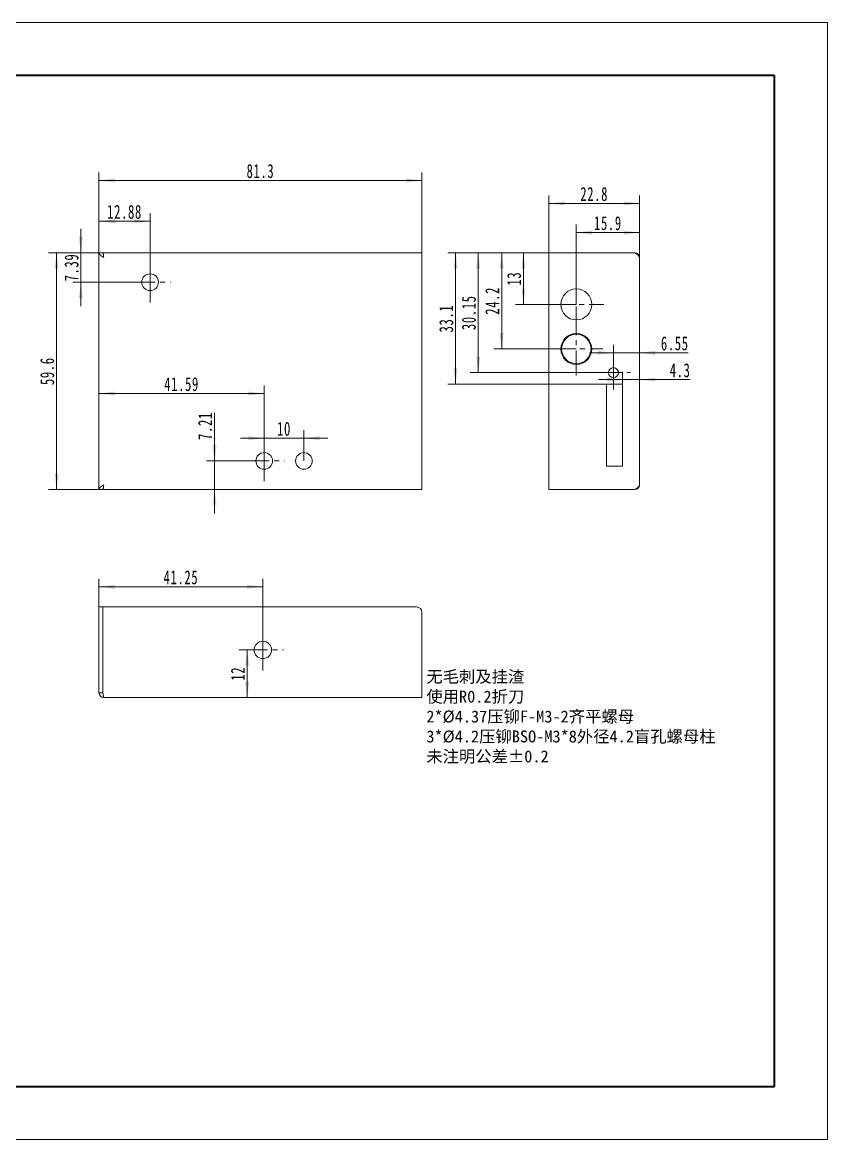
# Model space of a CAD drawing. Header units: millimetres. Extents: x 9574 to 16287, y 1787 to 2670.
# Drawn here: x 9769.4 to 9972.1, y 2386.3 to 2667.5 of the extents above; entities that cross this region are included whole.
import ezdxf

# ---------------------------------------------------------------- set-up
doc = ezdxf.new("R2010")
doc.units = ezdxf.units.MM
doc.header["$LTSCALE"] = 0.5
doc.linetypes.add('CENTERX2', pattern=[20.32, 12.7, -2.54, 2.54, -2.54])
doc.layers.get('0').update_dxf_attribs({"lineweight": 18})
for name, color, linetype, lineweight in [('中心线层', 1, 'CENTERX2', 15), ('尺寸线层', 3, 'Continuous', 18), ('粗实线层', 7, 'Continuous', 35), ('细实线层', 7, 'Continuous', 18)]:
    doc.layers.add(name, color=color, linetype=linetype, lineweight=lineweight)
doc.styles.get("Standard").update_dxf_attribs({"font": ''})
doc.styles.add('标准', font='', dxfattribs={"width": 0.667})
doc.styles.get('Standard').set_extended_font_data('宋体')
doc.styles.get('标准').set_extended_font_data('宋体')
doc.dimstyles.new('标准', dxfattribs={"dimtxt": 3.5, "dimasz": 4, "dimexe": 2, "dimexo": 0, "dimtad": 1, "dimdsep": 46, "dimtxsty": '标准', "dimblk": '_CAXARROW', "dimcen": 0, "dimdle": 6, "dimclrd": 1, "dimclre": 1, "dimclrt": 3, "dimazin": 2, "dimtfac": 0.707107, "dimtdec": 3, "dimtmove": 2, "dimatfit": 3, "dimfxl": 1, "dimfrac": 2, "dimtolj": 1, "dimarcsym": 1})

# ---------------------------------------------------------------- blocks, each defined once
blk = doc.blocks.new('$CAXA_FRAME_13B17AC1$')
at = {"layer": '粗实线层'}
for p, q in [((138.5, 95), (-138.5, 95)), ((138.5, -95), (138.5, 95)), ((-138.5, -95), (138.5, -95))]:
    blk.add_line(p, q, dxfattribs=at)
at = {"layer": '细实线层'}
for p, q in [((148.5, 105), (-148.5, 105)), ((148.5, -105), (148.5, 105)), ((-148.5, -105), (148.5, -105))]:
    blk.add_line(p, q, dxfattribs=at)
blk = doc.blocks.new('*X19')
at = {"layer": '尺寸线层', "transparency": 16777216}
for points in [[(9788.65, 2627.71), (9792.65, 2628.21), (9792.65, 2627.21)], [(9869.95, 2627.71), (9865.95, 2628.21), (9865.95, 2627.21)]]:
    blk.add_hatch(color=1, dxfattribs=at).paths.add_polyline_path(points, flags=0)
at = {"layer": '尺寸线层', "color": 1, "transparency": 16777216}
for p, q in [((9788.65, 2609.49), (9788.65, 2629.71)), ((9869.95, 2609.49), (9869.95, 2629.71)), ((9788.65, 2627.71), (9869.95, 2627.71))]:
    blk.add_line(p, q, dxfattribs=at)
at = {"layer": '尺寸线层', "color": 3, "transparency": 16777216, "insert": (9829.3, 2630.06), "char_height": 3.5, "width": 13.5764, "attachment_point": 5, "line_spacing_factor": 1.15057, "style": '标准'}
blk.add_mtext('\\T1.1;81.3', dxfattribs=at)
blk = doc.blocks.new('_CAXARROW')
blk.add_hatch(color=3).paths.add_polyline_path([(0, 0), (-1, 0.125), (-1, -0.125)], flags=0)
blk = doc.blocks.new('*X20')
at = {"layer": '尺寸线层', "transparency": 16777216}
for points in [[(9788.65, 2617.44), (9792.65, 2617.94), (9792.65, 2616.94)], [(9801.53, 2617.44), (9797.53, 2617.94), (9797.53, 2616.94)]]:
    blk.add_hatch(color=1, dxfattribs=at).paths.add_polyline_path(points, flags=0)
at = {"layer": '尺寸线层', "color": 1, "transparency": 16777216}
for p, q in [((9788.65, 2609.49), (9788.65, 2619.44)), ((9801.53, 2602.1), (9801.53, 2619.44)), ((9788.65, 2617.44), (9801.53, 2617.44))]:
    blk.add_line(p, q, dxfattribs=at)
at = {"layer": '尺寸线层', "color": 3, "transparency": 16777216, "insert": (9795.09, 2619.79), "char_height": 3.5, "width": 16.7876, "attachment_point": 5, "line_spacing_factor": 1.15057, "style": '标准'}
blk.add_mtext('\\T1.1;12.88', dxfattribs=at)
blk = doc.blocks.new('*X21')
at = {"layer": '尺寸线层', "transparency": 16777216}
for points in [[(9784.1, 2609.49), (9784.6, 2613.49), (9783.6, 2613.49)], [(9784.1, 2602.1), (9784.6, 2598.1), (9783.6, 2598.1)]]:
    blk.add_hatch(color=1, dxfattribs=at).paths.add_polyline_path(points, flags=0)
at = {"layer": '尺寸线层', "color": 1, "transparency": 16777216}
for p, q in [((9784.1, 2615.49), (9784.1, 2596.1)), ((9789.65, 2609.49), (9782.1, 2609.49)), ((9801.53, 2602.1), (9782.1, 2602.1))]:
    blk.add_line(p, q, dxfattribs=at)
at = {"layer": '尺寸线层', "color": 3, "transparency": 16777216, "insert": (9781.76, 2605.79), "char_height": 3.5, "width": 13.4986, "attachment_point": 5, "rotation": 90, "line_spacing_factor": 1.15057, "style": '标准'}
blk.add_mtext('\\T1.1;7.39', dxfattribs=at)
blk = doc.blocks.new('*X22')
at = {"layer": '尺寸线层', "transparency": 16777216}
for points in [[(9777.98, 2609.49), (9778.48, 2605.49), (9777.48, 2605.49)], [(9777.98, 2549.89), (9778.48, 2553.89), (9777.48, 2553.89)]]:
    blk.add_hatch(color=1, dxfattribs=at).paths.add_polyline_path(points, flags=0)
at = {"layer": '尺寸线层', "color": 1, "transparency": 16777216}
for p, q in [((9789.65, 2609.49), (9775.98, 2609.49)), ((9777.98, 2609.49), (9777.98, 2549.89)), ((9789.65, 2549.89), (9775.98, 2549.89))]:
    blk.add_line(p, q, dxfattribs=at)
at = {"layer": '尺寸线层', "color": 3, "transparency": 16777216, "insert": (9775.64, 2579.69), "char_height": 3.5, "width": 13.5245, "attachment_point": 5, "rotation": 90, "line_spacing_factor": 1.15057, "style": '标准'}
blk.add_mtext('\\T1.1;59.6', dxfattribs=at)
blk = doc.blocks.new('*X23')
at = {"layer": '尺寸线层', "transparency": 16777216}
for points in [[(9817.75, 2557.1), (9817.25, 2561.1), (9818.25, 2561.1)], [(9817.75, 2549.89), (9817.25, 2545.89), (9818.25, 2545.89)]]:
    blk.add_hatch(color=1, dxfattribs=at).paths.add_polyline_path(points, flags=0)
at = {"layer": '尺寸线层', "color": 1, "transparency": 16777216}
for p, q in [((9817.75, 2543.89), (9817.75, 2569.19)), ((9830.24, 2557.1), (9815.75, 2557.1)), ((9825.96, 2549.89), (9815.75, 2549.89))]:
    blk.add_line(p, q, dxfattribs=at)
at = {"layer": '尺寸线层', "color": 3, "transparency": 16777216, "insert": (9815.4, 2565.9), "char_height": 3.5, "width": 13.1873, "attachment_point": 5, "rotation": 90, "line_spacing_factor": 1.15057, "style": '标准'}
blk.add_mtext('\\T1.1;7.21', dxfattribs=at)
blk = doc.blocks.new('*X24')
at = {"layer": '尺寸线层', "transparency": 16777216}
for points in [[(9788.65, 2574.08), (9792.65, 2574.58), (9792.65, 2573.58)], [(9830.24, 2574.08), (9826.24, 2574.58), (9826.24, 2573.58)]]:
    blk.add_hatch(color=1, dxfattribs=at).paths.add_polyline_path(points, flags=0)
at = {"layer": '尺寸线层', "color": 1, "transparency": 16777216}
for p, q in [((9788.65, 2561.36), (9788.65, 2576.08)), ((9788.65, 2574.08), (9830.24, 2574.08)), ((9830.24, 2557.1), (9830.24, 2576.08))]:
    blk.add_line(p, q, dxfattribs=at)
at = {"layer": '尺寸线层', "color": 3, "transparency": 16777216, "insert": (9809.45, 2576.43), "char_height": 3.5, "width": 17.3324, "attachment_point": 5, "line_spacing_factor": 1.15057, "style": '标准'}
blk.add_mtext('\\T1.1;41.59', dxfattribs=at)
blk = doc.blocks.new('*X25')
at = {"layer": '尺寸线层', "transparency": 16777216}
for points in [[(9908.82, 2614.58), (9912.82, 2614.08), (9912.82, 2615.08)], [(9924.72, 2614.58), (9920.72, 2614.08), (9920.72, 2615.08)]]:
    blk.add_hatch(color=1, dxfattribs=at).paths.add_polyline_path(points, flags=0)
at = {"layer": '尺寸线层', "color": 1, "transparency": 16777216}
for p, q in [((9908.82, 2596.49), (9908.82, 2616.58)), ((9924.72, 2608.29), (9924.72, 2616.58)), ((9924.72, 2614.58), (9908.82, 2614.58))]:
    blk.add_line(p, q, dxfattribs=at)
at = {"layer": '尺寸线层', "color": 3, "transparency": 16777216, "insert": (9916.77, 2616.93), "char_height": 3.5, "width": 13.1614, "attachment_point": 5, "line_spacing_factor": 1.15057, "style": '标准'}
blk.add_mtext('\\T1.1;15.9', dxfattribs=at)
blk = doc.blocks.new('*X26')
at = {"layer": '尺寸线层', "transparency": 16777216}
for points in [[(9895.5, 2609.49), (9896, 2605.49), (9895, 2605.49)], [(9895.5, 2596.49), (9896, 2600.49), (9895, 2600.49)]]:
    blk.add_hatch(color=1, dxfattribs=at).paths.add_polyline_path(points, flags=0)
at = {"layer": '尺寸线层', "color": 1, "transparency": 16777216}
for p, q in [((9901.92, 2609.49), (9893.5, 2609.49)), ((9895.5, 2609.49), (9895.5, 2596.49)), ((9908.82, 2596.49), (9893.5, 2596.49))]:
    blk.add_line(p, q, dxfattribs=at)
at = {"layer": '尺寸线层', "color": 3, "transparency": 16777216, "insert": (9893.16, 2602.99), "char_height": 3.5, "width": 7, "attachment_point": 5, "rotation": 90, "line_spacing_factor": 1.15057, "style": '标准'}
blk.add_mtext('\\T1.1;13', dxfattribs=at)
blk = doc.blocks.new('*X27')
at = {"layer": '尺寸线层', "transparency": 16777216}
for points in [[(9890.03, 2609.49), (9890.53, 2605.49), (9889.53, 2605.49)], [(9890.03, 2585.29), (9890.53, 2589.29), (9889.53, 2589.29)]]:
    blk.add_hatch(color=1, dxfattribs=at).paths.add_polyline_path(points, flags=0)
at = {"layer": '尺寸线层', "color": 1, "transparency": 16777216}
for p, q in [((9901.92, 2609.49), (9888.03, 2609.49)), ((9890.03, 2609.49), (9890.03, 2585.29)), ((9908.82, 2585.29), (9888.03, 2585.29))]:
    blk.add_line(p, q, dxfattribs=at)
at = {"layer": '尺寸线层', "color": 3, "transparency": 16777216, "insert": (9887.69, 2597.39), "char_height": 3.5, "width": 13.5245, "attachment_point": 5, "rotation": 90, "line_spacing_factor": 1.15057, "style": '标准'}
blk.add_mtext('\\T1.1;24.2', dxfattribs=at)
blk = doc.blocks.new('*X28')
at = {"layer": '尺寸线层', "transparency": 16777216}
for points in [[(9884.13, 2609.49), (9884.63, 2605.49), (9883.63, 2605.49)], [(9884.13, 2579.34), (9884.63, 2583.34), (9883.63, 2583.34)]]:
    blk.add_hatch(color=1, dxfattribs=at).paths.add_polyline_path(points, flags=0)
at = {"layer": '尺寸线层', "color": 1, "transparency": 16777216}
for p, q in [((9901.92, 2609.49), (9882.13, 2609.49)), ((9884.13, 2609.49), (9884.13, 2579.34)), ((9918.17, 2579.34), (9882.13, 2579.34))]:
    blk.add_line(p, q, dxfattribs=at)
at = {"layer": '尺寸线层', "color": 3, "transparency": 16777216, "insert": (9881.78, 2594.41), "char_height": 3.5, "width": 17.1249, "attachment_point": 5, "rotation": 90, "line_spacing_factor": 1.15057, "style": '标准'}
blk.add_mtext('\\T1.1;30.15', dxfattribs=at)
blk = doc.blocks.new('*X29')
at = {"layer": '尺寸线层', "transparency": 16777216}
for points in [[(9878.44, 2609.49), (9878.94, 2605.49), (9877.94, 2605.49)], [(9878.44, 2576.39), (9878.94, 2580.39), (9877.94, 2580.39)]]:
    blk.add_hatch(color=1, dxfattribs=at).paths.add_polyline_path(points, flags=0)
at = {"layer": '尺寸线层', "color": 1, "transparency": 16777216}
for p, q in [((9901.92, 2609.49), (9876.44, 2609.49)), ((9878.44, 2609.49), (9878.44, 2576.39)), ((9916.42, 2576.39), (9876.44, 2576.39))]:
    blk.add_line(p, q, dxfattribs=at)
at = {"layer": '尺寸线层', "color": 3, "transparency": 16777216, "insert": (9876.09, 2592.94), "char_height": 3.5, "width": 13.2133, "attachment_point": 5, "rotation": 90, "line_spacing_factor": 1.15057, "style": '标准'}
blk.add_mtext('\\T1.1;33.1', dxfattribs=at)
blk = doc.blocks.new('*X30')
at = {"layer": '尺寸线层', "transparency": 16777216}
for points in [[(9918.17, 2584.33), (9914.17, 2583.83), (9914.17, 2584.83)], [(9924.72, 2584.33), (9928.72, 2583.83), (9928.72, 2584.83)]]:
    blk.add_hatch(color=1, dxfattribs=at).paths.add_polyline_path(points, flags=0)
at = {"layer": '尺寸线层', "color": 1, "transparency": 16777216}
for p, q in [((9918.17, 2579.34), (9918.17, 2586.33)), ((9924.72, 2580.04), (9924.72, 2586.33)), ((9937, 2584.33), (9912.17, 2584.33))]:
    blk.add_line(p, q, dxfattribs=at)
at = {"layer": '尺寸线层', "color": 3, "transparency": 16777216, "insert": (9933.61, 2586.68), "char_height": 3.5, "width": 13.5505, "attachment_point": 5, "line_spacing_factor": 1.15057, "style": '标准'}
blk.add_mtext('\\T1.1;6.55', dxfattribs=at)
blk = doc.blocks.new('*X31')
at = {"layer": '尺寸线层', "transparency": 16777216}
for points in [[(9920.42, 2577.57), (9916.42, 2577.07), (9916.42, 2578.07)], [(9924.72, 2577.57), (9928.72, 2577.07), (9928.72, 2578.07)]]:
    blk.add_hatch(color=1, dxfattribs=at).paths.add_polyline_path(points, flags=0)
at = {"layer": '尺寸线层', "color": 1, "transparency": 16777216}
for p, q in [((9920.42, 2576.39), (9920.42, 2579.57)), ((9924.72, 2576.39), (9924.72, 2579.57)), ((9937.44, 2577.57), (9914.42, 2577.57))]:
    blk.add_line(p, q, dxfattribs=at)
at = {"layer": '尺寸线层', "color": 3, "transparency": 16777216, "insert": (9934.95, 2579.91), "char_height": 3.5, "width": 9.9761, "attachment_point": 5, "line_spacing_factor": 1.15057, "style": '标准'}
blk.add_mtext('\\T1.1;4.3', dxfattribs=at)
blk = doc.blocks.new('*X32')
at = {"layer": '尺寸线层', "transparency": 16777216}
for points in [[(9825.96, 2509.55), (9825.46, 2505.55), (9826.46, 2505.55)], [(9825.96, 2497.55), (9825.46, 2501.55), (9826.46, 2501.55)]]:
    blk.add_hatch(color=1, dxfattribs=at).paths.add_polyline_path(points, flags=0)
at = {"layer": '尺寸线层', "color": 1, "transparency": 16777216}
for p, q in [((9829.9, 2509.55), (9823.96, 2509.55)), ((9825.96, 2497.55), (9825.96, 2509.55)), ((9831.27, 2497.55), (9823.96, 2497.55))]:
    blk.add_line(p, q, dxfattribs=at)
at = {"layer": '尺寸线层', "color": 3, "transparency": 16777216, "insert": (9823.61, 2503.55), "char_height": 3.5, "width": 7, "attachment_point": 5, "rotation": 90, "line_spacing_factor": 1.15057, "style": '标准'}
blk.add_mtext('\\T1.1;12', dxfattribs=at)
blk = doc.blocks.new('*X33')
at = {"layer": '尺寸线层', "transparency": 16777216}
for points in [[(9788.65, 2525.45), (9792.65, 2525.95), (9792.65, 2524.95)], [(9829.9, 2525.45), (9825.9, 2525.95), (9825.9, 2524.95)]]:
    blk.add_hatch(color=1, dxfattribs=at).paths.add_polyline_path(points, flags=0)
at = {"layer": '尺寸线层', "color": 1, "transparency": 16777216}
for p, q in [((9788.65, 2520.35), (9788.65, 2527.45)), ((9829.9, 2509.55), (9829.9, 2527.45)), ((9788.65, 2525.45), (9829.9, 2525.45))]:
    blk.add_line(p, q, dxfattribs=at)
at = {"layer": '尺寸线层', "color": 3, "transparency": 16777216, "insert": (9809.28, 2527.79), "char_height": 3.5, "width": 17.2805, "attachment_point": 5, "line_spacing_factor": 1.15057, "style": '标准'}
blk.add_mtext('\\T1.1;41.25', dxfattribs=at)
blk = doc.blocks.new('*X60')
at = {"layer": '尺寸线层', "transparency": 16777216}
for points in [[(9901.92, 2621.92), (9905.92, 2622.42), (9905.92, 2621.42)], [(9924.72, 2621.92), (9920.72, 2622.42), (9920.72, 2621.42)]]:
    blk.add_hatch(color=1, dxfattribs=at).paths.add_polyline_path(points, flags=0)
at = {"layer": '尺寸线层', "color": 1, "transparency": 16777216}
for p, q in [((9901.92, 2609.49), (9901.92, 2623.92)), ((9901.92, 2621.92), (9924.72, 2621.92)), ((9924.72, 2608.29), (9924.72, 2623.92))]:
    blk.add_line(p, q, dxfattribs=at)
at = {"layer": '尺寸线层', "color": 3, "transparency": 16777216, "insert": (9913.32, 2624.27), "char_height": 3.5, "width": 13.5505, "attachment_point": 5, "line_spacing_factor": 1.15057, "style": '标准'}
blk.add_mtext('\\T1.1;22.8', dxfattribs=at)
blk = doc.blocks.new('*X68')
at = {"layer": '尺寸线层', "transparency": 16777216}
for points in [[(9830.24, 2562.82), (9826.24, 2563.32), (9826.24, 2562.32)], [(9840.24, 2562.82), (9844.24, 2563.32), (9844.24, 2562.32)]]:
    blk.add_hatch(color=1, dxfattribs=at).paths.add_polyline_path(points, flags=0)
at = {"layer": '尺寸线层', "color": 1, "transparency": 16777216}
for p, q in [((9824.24, 2562.82), (9846.24, 2562.82)), ((9830.24, 2557.1), (9830.24, 2564.82)), ((9840.24, 2557.1), (9840.24, 2564.82))]:
    blk.add_line(p, q, dxfattribs=at)
at = {"layer": '尺寸线层', "color": 3, "transparency": 16777216, "insert": (9835.24, 2565.17), "char_height": 3.5, "width": 7, "attachment_point": 5, "line_spacing_factor": 1.15057, "style": '标准'}
blk.add_mtext('\\T1.1;10', dxfattribs=at)

msp = doc.modelspace()

# ---------------------------------------------------------------- linework, layer by layer
at = {"color": 3, "linetype": 'Continuous', "lineweight": 15}
for p, q in [((9788.655, 2549.889), (9788.655, 2609.489)), ((9869.955, 2609.489), (9789.655, 2609.489)), ((9789.855, 2608.289), (9789.831, 2608.511)), ((9869.955, 2549.889), (9869.955, 2609.489)), ((9901.922, 2609.489), (9901.922, 2549.889)), ((9901.922, 2609.489), (9923.522, 2609.489)), ((9924.722, 2608.289), (9924.722, 2551.089)), ((9908.722, 2589.188), (9908.722, 2588.988)), ((9908.922, 2588.988), (9908.922, 2589.188)), ((9908.722, 2581.591), (9908.722, 2581.391)), ((9908.922, 2581.391), (9908.922, 2581.591)), ((9916.422, 2576.389), (9920.422, 2576.389)), ((9916.422, 2555.789), (9916.422, 2576.389)), ((9920.422, 2576.389), (9920.422, 2555.789)), ((9920.422, 2555.789), (9916.422, 2555.789)), ((9789.855, 2551.089), (9789.831, 2550.868)), ((9789.655, 2549.889), (9869.955, 2549.889)), ((9923.522, 2549.889), (9901.922, 2549.889)), ((9788.655, 2520.347), (9788.655, 2498.747)), ((9789.655, 2498.747), (9789.655, 2520.347)), ((9868.605, 2520.347), (9789.655, 2520.347)), ((9869.955, 2497.547), (9869.955, 2518.997)), ((9789.678, 2498.525), (9789.655, 2498.747)), ((9869.955, 2497.547), (9789.855, 2497.547))]:
    msp.add_line(p, q, dxfattribs=at)
at = {"color": 7, "linetype": 'Continuous', "lineweight": 15}
for p, q in [((9788.655, 2609.489), (9789.655, 2609.489)), ((9788.655, 2549.889), (9789.655, 2549.889)), ((9788.655, 2520.347), (9789.655, 2520.347)), ((9788.655, 2498.747), (9789.655, 2498.747))]:
    msp.add_line(p, q, dxfattribs=at)
at = {"color": 3, "linetype": 'Continuous', "lineweight": 15}
for centre, radius in [((9801.535, 2602.099), 2.1), ((9908.822, 2596.489), 3.9), ((9918.172, 2579.339), 1.25), ((9830.245, 2557.099), 2.1), ((9840.245, 2557.099), 2.1), ((9829.905, 2509.547), 2.19)]:
    msp.add_circle(centre, radius, dxfattribs=at)
for centre, radius, start, end in [((9923.522, 2608.289), 1.2, 0, 90), ((9908.822, 2585.289), 3.9, 91.46928, 268.53072), ((9908.822, 2585.289), 3.7, 91.54872, 268.45128), ((9908.822, 2585.289), 3.9, 271.46928, 88.53072), ((9908.822, 2585.289), 3.7, 271.54872, 88.45128), ((9923.522, 2551.089), 1.2, 270, 360), ((9868.605, 2518.997), 1.35, 0, 90), ((9789.855, 2498.747), 1.2, 180, 270)]:
    msp.add_arc(centre, radius, start, end, dxfattribs=at)
for points, knots in [([(9788.655, 2609.489), (9788.655, 2609.445), (9788.668, 2609.354), (9788.723, 2609.22), (9788.811, 2609.088), (9788.977, 2608.905), (9789.249, 2608.685), (9789.49, 2608.524), (9789.62, 2608.44)], [0, 0, 0, 0, 0.1324784, 0.2738579, 0.4306788, 0.6061848, 1.0129774, 1.477227, 1.477227, 1.477227, 1.477227]), ([(9789.831, 2608.511), (9789.817, 2608.64), (9789.797, 2608.826), (9789.767, 2609.06), (9789.745, 2609.204), (9789.724, 2609.321), (9789.702, 2609.409), (9789.685, 2609.462), (9789.664, 2609.489), (9789.655, 2609.489)], [0, 0, 0, 0, 0.3899939, 0.560645, 0.7082518, 0.8285778, 0.9184698, 0.9761662, 1.0046355, 1.0046355, 1.0046355, 1.0046355]), ([(9923.522, 2609.489), (9923.676, 2609.391), (9923.968, 2609.205), (9924.305, 2608.957), (9924.517, 2608.749), (9924.632, 2608.599), (9924.704, 2608.446), (9924.722, 2608.34), (9924.722, 2608.289)], [0, 0, 0, 0, 0.5489215, 1.0407608, 1.252519, 1.43919, 1.604118, 1.7559952, 1.7559952, 1.7559952, 1.7559952]), ([(9789.62, 2550.939), (9789.49, 2550.855), (9789.249, 2550.693), (9788.977, 2550.473), (9788.811, 2550.29), (9788.723, 2550.159), (9788.668, 2550.025), (9788.655, 2549.934), (9788.655, 2549.889)], [0, 0, 0, 0, 0.4642495, 0.8710421, 1.0465482, 1.203369, 1.3447486, 1.477227, 1.477227, 1.477227, 1.477227]), ([(9789.831, 2550.868), (9789.817, 2550.739), (9789.797, 2550.553), (9789.767, 2550.319), (9789.745, 2550.175), (9789.724, 2550.058), (9789.702, 2549.97), (9789.685, 2549.917), (9789.664, 2549.889), (9789.655, 2549.889)], [0, 0, 0, 0, 0.3899939, 0.560645, 0.7082518, 0.8285778, 0.9184698, 0.9761662, 1.0046355, 1.0046355, 1.0046355, 1.0046355]), ([(9924.722, 2551.089), (9924.722, 2551.039), (9924.704, 2550.933), (9924.632, 2550.78), (9924.517, 2550.63), (9924.305, 2550.422), (9923.968, 2550.174), (9923.676, 2549.988), (9923.522, 2549.889)], [0, 0, 0, 0, 0.1518772, 0.3168052, 0.5034763, 0.7152344, 1.2070738, 1.7559952, 1.7559952, 1.7559952, 1.7559952]), ([(9789.855, 2497.547), (9789.845, 2497.547), (9789.824, 2497.575), (9789.807, 2497.627), (9789.785, 2497.715), (9789.765, 2497.832), (9789.743, 2497.977), (9789.713, 2498.211), (9789.692, 2498.396), (9789.678, 2498.525)], [0, 0, 0, 0, 0.0284693, 0.0861657, 0.1760577, 0.2963837, 0.4439905, 0.6146416, 1.0046355, 1.0046355, 1.0046355, 1.0046355])]:
    msp.add_open_spline(points, degree=3, knots=knots, dxfattribs=at)
for points in [[(9789.62, 2608.44), (9789.698, 2608.389), (9789.776, 2608.339), (9789.855, 2608.289)], [(9789.855, 2551.089), (9789.776, 2551.04), (9789.698, 2550.99), (9789.62, 2550.939)]]:
    msp.add_open_spline(points, degree=3, dxfattribs=at)
at = {"layer": '中心线层'}
for p, q in [((9801.535, 2596.999), (9801.535, 2607.199)), ((9796.435, 2602.099), (9806.635, 2602.099)), ((9908.822, 2589.589), (9908.822, 2603.389)), ((9901.922, 2596.489), (9915.722, 2596.489)), ((9908.822, 2578.589), (9908.822, 2591.989)), ((9902.122, 2585.289), (9915.522, 2585.289)), ((9918.172, 2575.089), (9918.172, 2583.589)), ((9913.922, 2579.339), (9922.422, 2579.339)), ((9830.245, 2551.999), (9830.245, 2562.199)), ((9825.145, 2557.099), (9835.345, 2557.099)), ((9829.905, 2504.357), (9829.905, 2514.737)), ((9824.715, 2509.547), (9835.095, 2509.547))]:
    msp.add_line(p, q, dxfattribs=at)

# ---------------------------------------------------------------- block references
at = {"layer": '粗实线层', "xscale": 1.339222046977237, "yscale": 1.339222046977237, "zscale": 1.339222046977237}
msp.add_blockref('$CAXA_FRAME_13B17AC1$', (9773.217, 2526.886), dxfattribs=at)

# ---------------------------------------------------------------- texts
at = {"layer": '尺寸线层', "insert": (9871.069, 2504.325), "char_height": 3.01223, "width": 94.8532, "attachment_point": 1}
msp.add_mtext('无毛刺及挂渣\\P使用R0.2折刀\\P2*%%C4.37压铆F-M3-2齐平螺母\\P3*%%C4.2压铆BSO-M3*8外径4.2盲孔螺母柱\\P未注明公差%%P0.2\\P', dxfattribs=at)

# ---------------------------------------------------------------- dimensions: what is measured, and where the dimension line sits
at = {"layer": '尺寸线层'}
for base, p1, p2, angle, picture, middle in [((9869.955, 2627.713), (9788.655, 2609.489), (9869.955, 2609.489), 180, '*X19', (9829.305, 2630.059)), ((9801.535, 2617.44), (9788.655, 2609.489), (9801.535, 2602.099), 180, '*X20', (9795.095, 2619.786)), ((9784.101, 2602.099), (9789.655, 2609.489), (9801.535, 2602.099), 270, '*X21', (9781.755, 2605.794)), ((9777.983, 2549.889), (9789.655, 2609.489), (9789.655, 2549.889), 270, '*X22', (9775.638, 2579.689)), ((9878.44, 2576.389), (9901.922, 2609.489), (9916.422, 2576.389), 90, '*X29', (9876.094, 2592.939)), ((9884.128, 2579.339), (9901.922, 2609.489), (9918.172, 2579.339), 90, '*X28', (9881.782, 2594.414)), ((9890.031, 2585.289), (9901.922, 2609.489), (9908.822, 2585.289), 90, '*X27', (9887.685, 2597.389)), ((9895.505, 2596.489), (9901.922, 2609.489), (9908.822, 2596.489), 90, '*X26', (9893.159, 2602.989)), ((9830.245, 2574.08), (9788.655, 2561.362), (9830.245, 2557.099), 180, '*X24', (9809.45, 2576.426)), ((9825.958, 2509.547), (9831.27, 2497.547), (9829.905, 2509.547), 270, '*X32', (9823.612, 2503.547))]:
    dim = msp.add_linear_dim(base=base, p1=p1, p2=p2, angle=angle, dimstyle='标准', override={"dimsah": 1, "dimtfill": 1, "dimtzin": 8}, dxfattribs=at)
    dim.commit()
    dim.dimension.update_dxf_attribs({"geometry": picture, "text_midpoint": middle})
for base, p1, p2, picture, middle in [((9924.722, 2621.924), (9901.922, 2609.489), (9924.722, 2608.289), '*X60', (9913.322, 2624.27)), ((9908.822, 2614.581), (9924.722, 2608.289), (9908.822, 2596.489), '*X25', (9916.772, 2616.927)), ((9840.245, 2562.821), (9830.245, 2557.099), (9840.245, 2557.099), '*X68', (9835.245, 2565.167)), ((9829.905, 2525.448), (9788.655, 2520.347), (9829.905, 2509.547), '*X33', (9809.28, 2527.794))]:
    dim = msp.add_linear_dim(base=base, p1=p1, p2=p2, dimstyle='标准', override={"dimsah": 1, "dimtfill": 1, "dimtzin": 8}, dxfattribs=at)
    dim.commit()
    dim.dimension.update_dxf_attribs({"geometry": picture, "text_midpoint": middle})
for base, p1, p2, picture, middle in [((9918.172, 2584.33), (9924.722, 2580.037), (9918.172, 2579.339), '*X30', (9933.609, 2586.676)), ((9920.422, 2577.568), (9924.722, 2576.388), (9920.422, 2576.389), '*X31', (9934.947, 2579.914))]:
    dim = msp.add_linear_dim(base=base, p1=p1, p2=p2, dimstyle='标准', override={"dimsah": 1, "dimtfill": 1, "dimtzin": 8}, dxfattribs=at)
    dim.commit()
    dim.dimension.update_dxf_attribs({"geometry": picture, "text_midpoint": middle, "dimtype": 160})
dim = msp.add_linear_dim(base=(9817.747, 2557.099), p1=(9825.958, 2549.889), p2=(9830.245, 2557.099), angle=90, dimstyle='标准', override={"dimsah": 1, "dimtfill": 1, "dimtzin": 8}, dxfattribs=at)
dim.commit()
dim.dimension.update_dxf_attribs({"geometry": '*X23', "text_midpoint": (9815.402, 2565.896), "dimtype": 160})

doc.saveas('drawing.dxf')
